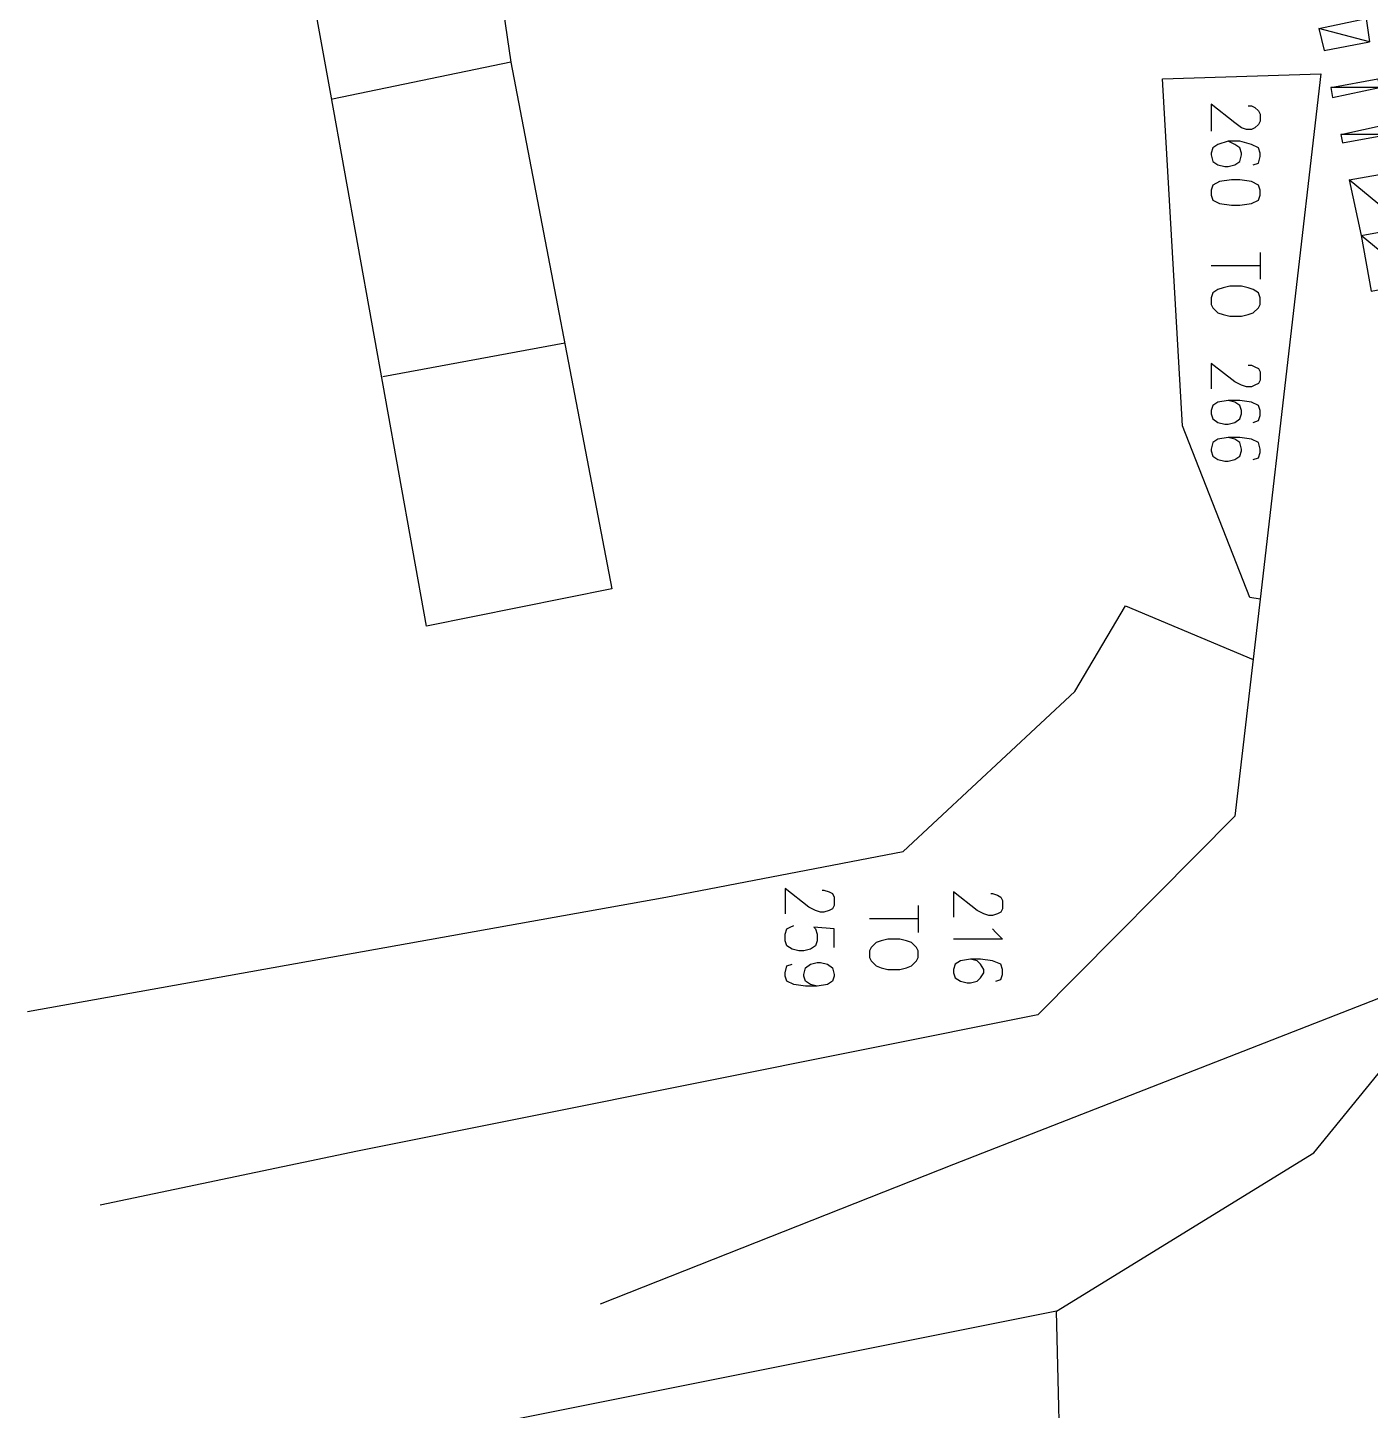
# Model space of a CAD drawing. Header units: metres. Extents: x 6 to 835, y 55 to 1134.
# Drawn here: x 157.2 to 207.9, y 152.9 to 205.1 of the extents above; entities that cross this region are included whole.
import ezdxf

# ---------------------------------------------------------------- set-up
doc = ezdxf.new("R2010")
doc.units = ezdxf.units.M

msp = doc.modelspace()

# ---------------------------------------------------------------- linework, layer by layer
at = {"color": 5}
for p, q in [((175.443, 203.757), (168.712, 202.36)), ((203.701, 196.582), (203.701, 195.566)), ((203.701, 196.074), (201.859, 196.074)), ((177.475, 193.153), (170.617, 191.883)), ((190.81, 171.944), (190.81, 170.928)), ((190.81, 171.436), (188.969, 171.436))]:
    msp.add_line(p, q, dxfattribs=at)
at = {"color": 5, "linetype": 'Continuous', "lineweight": 25}
for points in [[(171.951, 221.156), (174.872, 207.631), (175.443, 203.757), (179.253, 183.882), (172.268, 182.485), (168.649, 202.551), (165.474, 220.077)], [(205.987, 203.313), (203.701, 183.501), (203.32, 183.564), (200.78, 190.041), (200.018, 203.122)], [(203.701, 198.931), (203.637, 199.122), (203.383, 199.249), (202.939, 199.312), (202.621, 199.312), (202.177, 199.249), (201.923, 199.122), (201.859, 198.931), (201.859, 198.741), (201.923, 198.55), (202.177, 198.423), (202.621, 198.36), (202.939, 198.36), (203.383, 198.423), (203.637, 198.55), (203.701, 198.741)], [(203.701, 194.867), (203.637, 195.058), (203.447, 195.185), (203.256, 195.248), (203.002, 195.312), (202.558, 195.312), (202.304, 195.248), (202.113, 195.185), (201.923, 195.058), (201.859, 194.867), (201.859, 194.613), (201.923, 194.486), (202.113, 194.296), (202.304, 194.232), (202.558, 194.169), (203.002, 194.169), (203.256, 194.232), (203.447, 194.296), (203.637, 194.486), (203.701, 194.613)], [(190.81, 170.229), (190.747, 170.356), (190.556, 170.547), (190.366, 170.61), (190.112, 170.674), (189.667, 170.674), (189.413, 170.61), (189.223, 170.547), (189.032, 170.356), (188.969, 170.229), (188.969, 169.975), (189.032, 169.848), (189.223, 169.658), (189.413, 169.594), (189.667, 169.531), (190.112, 169.531), (190.366, 169.594), (190.556, 169.658), (190.747, 169.848), (190.81, 169.975)], [(211.575, 169.785), (215.067, 157.339), (220.465, 132.51), (216.147, 131.494), (214.813, 135.685), (207.447, 134.669), (199.002, 135.431), (196.398, 141.146), (196.017, 156.64), (205.733, 162.609)]]:
    msp.add_lwpolyline(points, close=True, dxfattribs=at)
at = {"color": 6, "linetype": 'Continuous', "lineweight": -2}
for points in [[(207.828, 204.519), (205.923, 205.027), (207.701, 205.408)], [(206.114, 204.202), (207.828, 204.519), (205.923, 205.027)], [(208.209, 202.805), (206.368, 202.805), (208.146, 203.122)], [(206.431, 202.424), (208.209, 202.805), (206.368, 202.805)], [(208.527, 201.027), (206.749, 201.027), (208.463, 201.408)], [(206.812, 200.709), (208.527, 201.027), (206.749, 201.027)], [(209.225, 197.534), (207.066, 199.312), (208.844, 199.63)], [(207.511, 197.217), (209.225, 197.534), (207.066, 199.312)], [(209.67, 195.439), (207.511, 197.217), (209.225, 197.534)], [(207.892, 195.121), (209.67, 195.439), (207.511, 197.217)]]:
    msp.add_lwpolyline(points, close=True, dxfattribs=at)
at = {"color": 5, "linetype": 'Continuous', "lineweight": 25}
for points in [[(203.256, 202.106), (203.383, 202.106), (203.51, 202.043), (203.637, 201.916), (203.701, 201.789), (203.701, 201.535), (203.637, 201.408), (203.51, 201.281), (203.383, 201.217), (203.193, 201.217), (203.002, 201.281), (202.748, 201.471), (201.859, 202.17), (201.859, 201.154)], [(203.447, 199.884), (203.637, 199.947), (203.701, 200.201), (203.701, 200.328), (203.637, 200.519), (203.383, 200.646), (202.939, 200.773), (202.494, 200.773), (202.113, 200.646), (201.923, 200.519), (201.859, 200.328), (201.859, 200.265), (201.923, 200.011), (202.113, 199.884), (202.367, 199.82), (202.494, 199.82), (202.748, 199.884), (202.939, 200.011), (203.002, 200.265), (203.002, 200.328), (202.939, 200.519), (202.748, 200.646), (202.494, 200.773)], [(203.256, 192.327), (203.383, 192.327), (203.51, 192.264), (203.637, 192.2), (203.701, 192.073), (203.701, 191.756), (203.637, 191.629), (203.51, 191.565), (203.383, 191.502), (203.193, 191.502), (203.002, 191.565), (202.748, 191.692), (201.859, 192.391), (201.859, 191.438)], [(203.447, 190.168), (203.637, 190.232), (203.701, 190.422), (203.701, 190.613), (203.637, 190.803), (203.383, 190.93), (202.939, 190.994), (202.494, 190.994), (202.113, 190.93), (201.923, 190.803), (201.859, 190.613), (201.859, 190.486), (201.923, 190.295), (202.113, 190.168), (202.367, 190.105), (202.494, 190.105), (202.748, 190.168), (202.939, 190.295), (203.002, 190.486), (203.002, 190.613), (202.939, 190.803), (202.748, 190.93), (202.494, 190.994)], [(203.447, 188.771), (203.637, 188.835), (203.701, 189.025), (203.701, 189.152), (203.637, 189.406), (203.383, 189.533), (202.939, 189.597), (202.494, 189.597), (202.113, 189.533), (201.923, 189.406), (201.859, 189.152), (201.859, 189.089), (201.923, 188.898), (202.113, 188.771), (202.367, 188.708), (202.494, 188.708), (202.748, 188.771), (202.939, 188.898), (203.002, 189.089), (203.002, 189.152), (202.939, 189.406), (202.748, 189.533), (202.494, 189.597)], [(157.219, 167.943), (181.285, 172.261), (190.239, 173.976), (196.716, 180.008), (198.621, 183.247), (203.447, 181.215)], [(203.701, 183.501), (202.748, 175.309), (195.319, 167.816), (169.665, 162.673), (159.949, 160.641)], [(187.191, 172.515), (187.254, 172.515), (187.445, 172.452), (187.572, 172.388), (187.635, 172.261), (187.635, 171.944), (187.572, 171.817), (187.445, 171.753), (187.254, 171.69), (187.127, 171.69), (186.937, 171.753), (186.683, 171.88), (185.794, 172.579), (185.794, 171.626)], [(193.541, 172.388), (193.604, 172.388), (193.795, 172.325), (193.922, 172.261), (193.985, 172.134), (193.985, 171.817), (193.922, 171.69), (193.795, 171.626), (193.604, 171.563), (193.477, 171.563), (193.287, 171.626), (193.033, 171.753), (192.144, 172.452), (192.144, 171.499)], [(187.635, 170.356), (187.635, 171.055), (186.873, 171.118), (186.937, 171.055), (187, 170.864), (187, 170.61), (186.937, 170.42), (186.746, 170.293), (186.492, 170.229), (186.302, 170.229), (186.048, 170.293), (185.857, 170.42), (185.794, 170.61), (185.794, 170.864), (185.857, 171.055), (185.984, 171.118), (186.111, 171.182)], [(213.734, 170.61), (192.144, 162.165), (178.809, 156.894)], [(193.604, 171.055), (193.731, 170.928), (193.985, 170.674), (192.144, 170.674)], [(187, 168.896), (186.746, 168.959), (186.556, 169.086), (186.492, 169.277), (186.492, 169.34), (186.556, 169.594), (186.746, 169.721), (187, 169.785), (187.127, 169.785), (187.381, 169.721), (187.572, 169.594), (187.635, 169.34), (187.635, 169.277), (187.572, 169.086), (187.381, 168.959), (187, 168.896), (186.556, 168.896), (186.111, 168.959), (185.857, 169.086), (185.794, 169.277), (185.794, 169.404), (185.857, 169.658), (186.048, 169.721)], [(193.731, 169.086), (193.922, 169.15), (193.985, 169.34), (193.985, 169.531), (193.922, 169.721), (193.604, 169.848), (193.16, 169.912), (192.779, 169.912), (192.398, 169.848), (192.207, 169.721), (192.144, 169.531), (192.144, 169.404), (192.207, 169.213), (192.398, 169.086), (192.652, 169.023), (192.779, 169.023), (193.033, 169.086), (193.16, 169.213), (193.287, 169.404), (193.287, 169.531), (193.16, 169.721), (193.033, 169.848), (192.779, 169.912)], [(196.017, 156.64), (171.252, 151.687), (161.981, 149.592)]]:
    msp.add_lwpolyline(points, dxfattribs=at)

doc.saveas('drawing.dxf')
